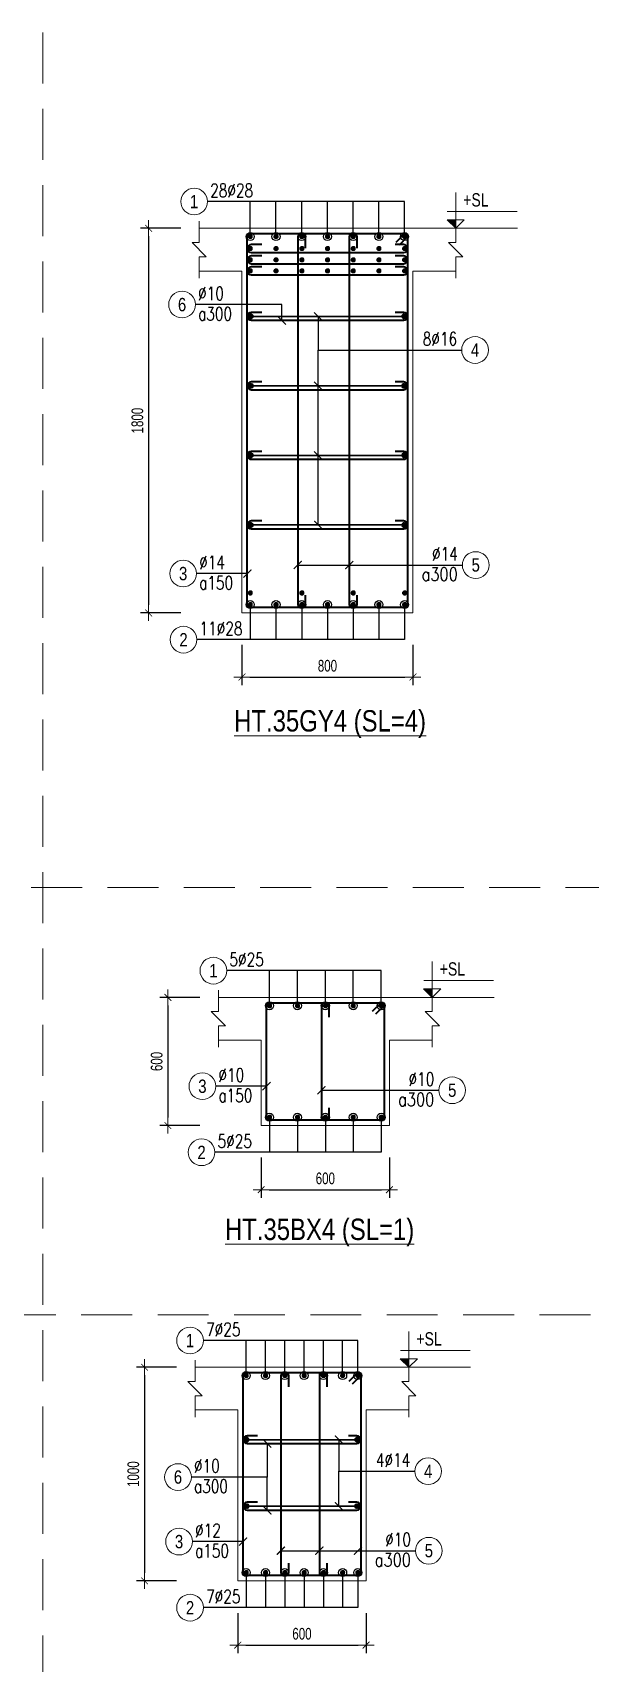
# Model space of a CAD drawing. Header units: millimetres. Extents: x 225489 to 327520, y -235866 to -221866.
# Drawn here: x 298763 to 301372, y -229497 to -221866 of the extents above; entities that cross this region are included whole.
import ezdxf
from ezdxf.enums import TextEntityAlignment as Align

# ---------------------------------------------------------------- set-up
doc = ezdxf.new("R2010")
doc.units = ezdxf.units.MM
doc.header["$PDMODE"] = 3
doc.linetypes.add('HIDDEN2', pattern=[4.762499999999999, 3.175, -1.5875])
doc.layers.get('0').update_dxf_attribs({"lineweight": 20})
doc.layers.get('Defpoints').update_dxf_attribs({"color": 151, "lineweight": 9})
for name, color, linetype, lineweight in [('NDC_S_ANNO', 7, 'Continuous', 20), ('NDC_S_CONTINUOUS', 3, 'Continuous', 20), ('NDC_S_DIM', 1, 'Continuous', 15), ('NDC_S_HIDDEN', 8, 'HIDDEN2', 13), ('NDC_S_REBAR', 4, 'Continuous', 35), ('NDC_S_STIRRUP', 4, 'Continuous', 40), ('NDC_S_TEXT SYMBOL', 7, 'Continuous', 20), ('NDC_S_THIN LINE', 8, 'Continuous', 9), ('NDC_S_VN TEXT', 7, 'Continuous', 20)]:
    doc.layers.add(name, color=color, linetype=linetype, lineweight=lineweight)
doc.styles.add('ARIAL', font='arial.ttf', dxfattribs={"width": 0.8})
doc.styles.add('NDC_ANNO', font='', dxfattribs={"width": 0.8})
doc.styles.add('NDC_DIM', font='', dxfattribs={"width": 0.75})
doc.styles.add('NDC_EN TXT', font='romans.shx', dxfattribs={"width": 0.8})
doc.styles.get('NDC_ANNO').set_extended_font_data('Dotum')
doc.styles.get('NDC_DIM').set_extended_font_data('Dotum')
doc.dimstyles.new('NDC_dim_25', dxfattribs={"dimscale": 25, "dimtxt": 2.2, "dimasz": 1.5, "dimexe": 1.5, "dimexo": 2.5, "dimgap": 1, "dimtad": 1, "dimdec": 0, "dimzin": 0, "dimdsep": 46, "dimtxsty": 'NDC_DIM', "dimblk": 'DIMMARK', "dimcen": 0.09, "dimdle": 1.2, "dimclrd": 1, "dimclre": 1, "dimclrt": 3, "dimadec": 0, "dimazin": 0, "dimtfac": 1, "dimtdec": 0, "dimtix": 1, "dimtofl": 0, "dimtmove": 0, "dimatfit": 3, "dimfxl": 6, "dimfxlon": 1, "dimtolj": 1, "dimtzin": 0, "dimarcsym": 0})

# ---------------------------------------------------------------- blocks, each defined once
blk = doc.blocks.new('DIMMARK')
at = {"layer": 'NDC_S_DIM', "color": 1}
blk.add_line((-1.5, 0), (1, 0), dxfattribs=at)
at = {"layer": 'NDC_S_DIM', "color": 2, "const_width": 0.1}
blk.add_lwpolyline([(-0.4242640687119285, -0.4242640687119285), (0.4242640687119285, 0.4242640687119285)], dxfattribs=at)
blk = doc.blocks.new('kata_block_THEP')
at = {"layer": 'NDC_S_REBAR', "color": 0}
for p, q in [((-0.5, 0), (0.5, 0)), ((-0.3535533905960619, 0.353553390592424), (0.3535533905960619, -0.353553390592424)), ((0.3535533905960619, 0.353553390592424), (-0.3535533905960619, -0.353553390592424)), ((0, 0.5), (0, -0.5))]:
    blk.add_line(p, q, dxfattribs=at)
at = {"layer": 'NDC_S_REBAR', "color": 0, "const_width": 0.08333333333333334}
blk.add_lwpolyline([(-0.5, -1.818989403545856e-12, 1), (0.5000000000145519, -1.818989403545856e-12, 1), (-0.5, -1.818989403545856e-12, 1)], format="xyb", dxfattribs=at)
blk = doc.blocks.new('kata_block_CT')
at = {"layer": 'NDC_S_ANNO'}
blk.add_hatch(color=3, dxfattribs=at).paths.add_polyline_path([(0, 1.596954857557648), (-1.612010908633238, 1.596954857557648), (0, 0)])
at = {"layer": 'NDC_S_ANNO', "ltscale": 50}
h = blk.add_hatch(dxfattribs=at)
h.set_pattern_fill('ANSI31', color=256, scale=1.406250541793835, style=0)
h.set_pattern_definition([(45.00000000000001, (0, 5.456968210637569e-12), (-3.157122508925224, 3.157122508925225), [])])
h.paths.add_polyline_path([(0, 1.596954857557648), (0, 0), (1.612010908924276, 1.596954857557648)])
for p, q in [((-1.592704896858777, 3.140833880479477), (11.46947077315417, 3.140833880479477)), ((11.56125648126181, 5.456968210637569e-12), (-1.63869572513795, 5.456968210637569e-12))]:
    blk.add_line(p, q, dxfattribs=at)
for points in [[(0, 6.69495074864426), (0, 0)], [(0, 0), (-1.612010908924276, 1.596954857557648), (0, 1.596954857557648)], [(0, 0), (1.612010908924276, 1.596954857557648), (0, 1.596954857557648)]]:
    blk.add_lwpolyline(points, dxfattribs=at)
at = {"layer": 'NDC_S_ANNO', "color": 8, "ltscale": 50}
blk.add_lwpolyline([(0, 0), (-1.612010908633238, 1.596954857557648), (0, 1.596954857557648)], dxfattribs=at)
at = {"layer": 'NDC_S_TEXT SYMBOL', "color": 3, "style": 'NDC_ANNO', "width": 0.8}
blk.add_attdef('CT', (1.409564409346785, 4.068271311703938), '', height=2.5, dxfattribs=at)
blk = doc.blocks.new('*D272')
at = {"layer": 'Defpoints', "color": 0, "transparency": 16777216}
for p in [(299742.0338859974, -224581.502415139), (300542.0338859974, -224581.502415139), (300542.0338859974, -224881.502415139)]:
    blk.add_point(p, dxfattribs=at)
at = {"layer": 'NDC_S_DIM', "color": 1, "lineweight": -2, "transparency": 16777216}
for p, q in [((299742.0338859974, -224731.502415139), (299742.0338859974, -224919.002415139)), ((300542.0338859974, -224731.502415139), (300542.0338859974, -224919.002415139)), ((299779.5338859974, -224881.502415139), (300504.5338859974, -224881.502415139))]:
    blk.add_line(p, q, dxfattribs=at)
at = {"layer": 'NDC_S_DIM', "color": 1, "lineweight": -2, "transparency": 16777216, "xscale": 37.5, "yscale": 37.5, "zscale": 37.5, "rotation": 180}
blk.add_blockref('DIMMARK', (299742.0338859974, -224881.502415139), dxfattribs=at)
at = {"layer": 'NDC_S_DIM', "color": 1, "lineweight": -2, "transparency": 16777216, "xscale": 37.5, "yscale": 37.5, "zscale": 37.5}
blk.add_blockref('DIMMARK', (300542.0338859974, -224881.502415139), dxfattribs=at)
at = {"layer": 'NDC_S_DIM', "color": 3, "transparency": 16777216, "insert": (300142.0338859974, -224829.002415139), "char_height": 55.00000000000001, "attachment_point": 5, "style": 'NDC_DIM'}
blk.add_mtext('\\A1;800', dxfattribs=at)
blk = doc.blocks.new('*D273')
at = {"layer": 'Defpoints', "color": 0, "transparency": 16777216}
for p in [(299811.7070105418, -222781.502415139), (299305.7070105418, -224581.502415139), (299811.7070105418, -224581.502415139)]:
    blk.add_point(p, dxfattribs=at)
at = {"layer": 'NDC_S_DIM', "color": 1, "lineweight": -2, "transparency": 16777216}
for p, q in [((299455.7070105418, -222781.502415139), (299268.2070105418, -222781.502415139)), ((299305.7070105418, -222819.002415139), (299305.7070105418, -224544.002415139)), ((299455.7070105418, -224581.502415139), (299268.2070105418, -224581.502415139))]:
    blk.add_line(p, q, dxfattribs=at)
at = {"layer": 'NDC_S_DIM', "color": 1, "lineweight": -2, "transparency": 16777216, "xscale": 37.5, "yscale": 37.5, "zscale": 37.5}
for p, rotation in [((299305.7070105418, -222781.502415139), 90), ((299305.7070105418, -224581.502415139), 270)]:
    blk.add_blockref('DIMMARK', p, dxfattribs=dict(at, rotation=rotation))
at = {"layer": 'NDC_S_DIM', "color": 3, "transparency": 16777216, "insert": (299253.2070105418, -223681.502415139), "char_height": 55.00000000000001, "attachment_point": 5, "rotation": 90, "style": 'NDC_DIM'}
blk.add_mtext('\\A1;1800', dxfattribs=at)
blk = doc.blocks.new('*U11')
blk.add_circle((-2.5, 0), 2.5)
at = {"layer": 'NDC_S_VN TEXT', "color": 3, "style": 'NDC_EN TXT', "width": 0.75}
blk.add_attdef('DK1', (0.5, 0.8455043070534884), '', height=2.5, dxfattribs=at)
at = {"layer": 'NDC_S_VN TEXT', "color": 7, "style": 'ARIAL', "width": 0.8}
blk.add_attdef('SH2', text='', height=2.5, dxfattribs=at).set_placement((-2.5, 0), align=Align.MIDDLE)
blk = doc.blocks.new('*U12')
blk.add_circle((-2.5, 0), 2.5)
at = {"layer": 'NDC_S_VN TEXT', "color": 3, "style": 'NDC_EN TXT', "width": 0.75}
for tag, p in [('DK1', (0.5, 0.8455043070534884)), ('KC1', (0.5, -2.972544307831413))]:
    blk.add_attdef(tag, p, '', height=2.5, dxfattribs=at)
at = {"layer": 'NDC_S_VN TEXT', "color": 7, "style": 'ARIAL', "width": 0.8}
blk.add_attdef('SH2', text='', height=2.5, dxfattribs=at).set_placement((-2.5, 0), align=Align.MIDDLE)
blk = doc.blocks.new('*U10')
blk.add_circle((2.5, 0), 2.5)
at = {"layer": 'NDC_S_VN TEXT', "color": 3, "style": 'NDC_EN TXT', "width": 0.75}
blk.add_attdef('DK2', text='', height=2.5, dxfattribs=at).set_placement((-0.85, 0.8455043070534884), align=Align.RIGHT)
at = {"layer": 'NDC_S_VN TEXT', "color": 7, "style": 'ARIAL', "width": 0.8}
blk.add_attdef('SH3', text='', height=2.5, dxfattribs=at).set_placement((2.5, 0), align=Align.MIDDLE)
blk = doc.blocks.new('*U15')
blk.add_circle((2.5, 0), 2.5)
at = {"layer": 'NDC_S_VN TEXT', "color": 3, "style": 'NDC_EN TXT'}
for tag, width, p in [('DK2', 0.75, (-0.85, 0.8455043070534884)), ('KC2', 0.8, (-0.85, -2.972544307831413))]:
    blk.add_attdef(tag, text='', height=2.5, dxfattribs=dict(at, width=width)).set_placement(p, align=Align.RIGHT)
at = {"layer": 'NDC_S_VN TEXT', "color": 7, "style": 'ARIAL', "width": 0.8}
blk.add_attdef('SH3', text='', height=2.5, dxfattribs=at).set_placement((2.5, 0), align=Align.MIDDLE)
blk = doc.blocks.new('kata_block_TD')
at = {"color": 6, "linetype": 'ByBlock', "lineweight": -2, "style": 'ARIAL', "width": 0.8}
blk.add_attdef('SECTDET2', text='', height=5, dxfattribs=at).set_placement((0, 7.970649532882817), align=Align.CENTER)
at = {"color": 0, "linetype": 'ByBlock', "lineweight": -2, "style": 'ARIAL', "width": 0.8}
blk.add_attdef('SECTDET1', text='', height=5, dxfattribs=at).set_placement((0, 1.470649532882817), align=Align.CENTER)
at = {"color": 3, "lineweight": 25, "style": 'ARIAL', "width": 0.8}
blk.add_attdef('SSCALE', text='', height=2.5, dxfattribs=at).set_placement((0, -3.998868953555331), align=Align.CENTER)
blk = doc.blocks.new('*D282')
at = {"layer": 'Defpoints', "color": 0, "transparency": 16777216}
for p in [(299832.1598462749, -226980.4652427746), (300432.1598462749, -226980.4652427746), (300432.1598462749, -227280.4652427746)]:
    blk.add_point(p, dxfattribs=at)
at = {"layer": 'NDC_S_DIM', "color": 1, "lineweight": -2, "transparency": 16777216}
for p, q in [((299832.1598462749, -227130.4652427746), (299832.1598462749, -227317.9652427746)), ((300432.1598462749, -227130.4652427746), (300432.1598462749, -227317.9652427746)), ((299869.6598462749, -227280.4652427746), (300394.6598462749, -227280.4652427746))]:
    blk.add_line(p, q, dxfattribs=at)
at = {"layer": 'NDC_S_DIM', "color": 1, "lineweight": -2, "transparency": 16777216, "xscale": 37.5, "yscale": 37.5, "zscale": 37.5, "rotation": 180}
blk.add_blockref('DIMMARK', (299832.1598462749, -227280.4652427746), dxfattribs=at)
at = {"layer": 'NDC_S_DIM', "color": 1, "lineweight": -2, "transparency": 16777216, "xscale": 37.5, "yscale": 37.5, "zscale": 37.5}
blk.add_blockref('DIMMARK', (300432.1598462749, -227280.4652427746), dxfattribs=at)
at = {"layer": 'NDC_S_DIM', "color": 3, "transparency": 16777216, "insert": (300132.1598462749, -227227.9652427746), "char_height": 55.00000000000001, "attachment_point": 5, "style": 'NDC_DIM'}
blk.add_mtext('\\A1;600', dxfattribs=at)
blk = doc.blocks.new('*D283')
at = {"layer": 'Defpoints', "color": 0, "transparency": 16777216}
for p in [(299901.8329708193, -226380.4652427746), (299395.8329708193, -226980.4652427746), (299901.8329708193, -226980.4652427746)]:
    blk.add_point(p, dxfattribs=at)
at = {"layer": 'NDC_S_DIM', "color": 1, "lineweight": -2, "transparency": 16777216}
for p, q in [((299545.8329708193, -226380.4652427746), (299358.3329708193, -226380.4652427746)), ((299395.8329708193, -226417.9652427746), (299395.8329708193, -226942.9652427746)), ((299545.8329708193, -226980.4652427746), (299358.3329708193, -226980.4652427746))]:
    blk.add_line(p, q, dxfattribs=at)
at = {"layer": 'NDC_S_DIM', "color": 1, "lineweight": -2, "transparency": 16777216, "xscale": 37.5, "yscale": 37.5, "zscale": 37.5}
for p, rotation in [((299395.8329708193, -226380.4652427746), 90), ((299395.8329708193, -226980.4652427746), 270)]:
    blk.add_blockref('DIMMARK', p, dxfattribs=dict(at, rotation=rotation))
at = {"layer": 'NDC_S_DIM', "color": 3, "transparency": 16777216, "insert": (299343.3329708193, -226680.4652427746), "char_height": 55.00000000000001, "attachment_point": 5, "rotation": 90, "style": 'NDC_DIM'}
blk.add_mtext('\\A1;600', dxfattribs=at)
blk = doc.blocks.new('*D442')
at = {"layer": 'Defpoints', "color": 0, "transparency": 16777216}
for p in [(299722.88601779, -229111.3637918008), (300322.88601779, -229111.3637918008), (300322.88601779, -229411.3637918008)]:
    blk.add_point(p, dxfattribs=at)
at = {"layer": 'NDC_S_DIM', "color": 1, "lineweight": -2, "transparency": 16777216}
for p, q in [((299722.88601779, -229261.3637918008), (299722.88601779, -229448.8637918008)), ((300322.88601779, -229261.3637918008), (300322.88601779, -229448.8637918008)), ((299760.38601779, -229411.3637918008), (300285.38601779, -229411.3637918008))]:
    blk.add_line(p, q, dxfattribs=at)
at = {"layer": 'NDC_S_DIM', "color": 1, "lineweight": -2, "transparency": 16777216, "xscale": 37.5, "yscale": 37.5, "zscale": 37.5, "rotation": 180}
blk.add_blockref('DIMMARK', (299722.88601779, -229411.3637918008), dxfattribs=at)
at = {"layer": 'NDC_S_DIM', "color": 1, "lineweight": -2, "transparency": 16777216, "xscale": 37.5, "yscale": 37.5, "zscale": 37.5}
blk.add_blockref('DIMMARK', (300322.88601779, -229411.3637918008), dxfattribs=at)
at = {"layer": 'NDC_S_DIM', "color": 3, "transparency": 16777216, "insert": (300022.88601779, -229358.8637918008), "char_height": 55.00000000000001, "attachment_point": 5, "style": 'NDC_DIM'}
blk.add_mtext('\\A1;600', dxfattribs=at)
blk = doc.blocks.new('*D443')
at = {"layer": 'Defpoints', "color": 0, "transparency": 16777216}
for p in [(299792.5591423343, -228111.3637918008), (299286.5591423343, -229111.3637918008), (299792.5591423343, -229111.3637918008)]:
    blk.add_point(p, dxfattribs=at)
at = {"layer": 'NDC_S_DIM', "color": 1, "lineweight": -2, "transparency": 16777216}
for p, q in [((299436.5591423343, -228111.3637918008), (299249.0591423343, -228111.3637918008)), ((299286.5591423343, -228148.8637918008), (299286.5591423343, -229073.8637918008)), ((299436.5591423343, -229111.3637918008), (299249.0591423343, -229111.3637918008))]:
    blk.add_line(p, q, dxfattribs=at)
at = {"layer": 'NDC_S_DIM', "color": 1, "lineweight": -2, "transparency": 16777216, "xscale": 37.5, "yscale": 37.5, "zscale": 37.5}
for p, rotation in [((299286.5591423343, -228111.3637918008), 90), ((299286.5591423343, -229111.3637918008), 270)]:
    blk.add_blockref('DIMMARK', p, dxfattribs=dict(at, rotation=rotation))
at = {"layer": 'NDC_S_DIM', "color": 3, "transparency": 16777216, "insert": (299234.0591423344, -228611.3637918007), "char_height": 55.00000000000001, "attachment_point": 5, "rotation": 90, "style": 'NDC_DIM'}
blk.add_mtext('\\A1;1000', dxfattribs=at)

msp = doc.modelspace()

# ---------------------------------------------------------------- linework, layer by layer
at = {"layer": 'NDC_S_CONTINUOUS'}
for points in [[(300542.0338859974, -222781.502415139), (300542.0338859974, -222781.502415139), (299742.0338859974, -222781.502415139), (299742.0338859974, -222781.502415139), (299542.0338859974, -222781.502415139)], [(300542.0338859974, -222781.502415139), (300742.0338859974, -222781.502415139)], [(299542.0338859974, -222981.502415139), (299742.0338859974, -222981.502415139), (299742.0338859974, -224581.502415139), (300542.0338859974, -224581.502415139), (300542.0338859974, -222981.502415139)], [(300542.0338859974, -222981.502415139), (300742.0338859974, -222981.502415139)], [(299632.1598462749, -226380.4652427746), (299832.1598462749, -226380.4652427746), (299832.1598462749, -226380.4652427746), (300432.1598462749, -226380.4652427746), (300432.1598462749, -226380.4652427746), (300632.1598462749, -226380.4652427746)], [(299632.1598462749, -226580.4652427746), (299832.1598462749, -226580.4652427746), (299832.1598462749, -226980.4652427746), (300432.1598462749, -226980.4652427746), (300432.1598462749, -226580.4652427746), (300632.1598462749, -226580.4652427746)], [(299522.88601779, -228111.3637918008), (299722.88601779, -228111.3637918008), (299722.88601779, -228111.3637918008), (300322.88601779, -228111.3637918008), (300322.88601779, -228111.3637918008), (300522.88601779, -228111.3637918008)], [(299522.88601779, -228311.3637918008), (299722.88601779, -228311.3637918008), (299722.88601779, -229111.3637918008), (300322.88601779, -229111.3637918008), (300322.88601779, -228311.3637918008), (300522.88601779, -228311.3637918008)]]:
    msp.add_lwpolyline(points, dxfattribs=at)
at = {"layer": 'NDC_S_HIDDEN', "ltscale": 75}
for p, q in [((298810.4292001808, -221865.8761660784), (298810.4292001808, -235865.8761660625)), ((306494.9620122865, -225865.8761660739), (288564.3854507066, -225865.8761660738)), ((301371.9401375493, -227865.8761660716), (288564.3854507066, -227865.8761660715))]:
    msp.add_line(p, q, dxfattribs=at)
at = {"layer": 'NDC_S_REBAR'}
for points in [[(300040.1325526641, -222873.8471050723), (300040.1325526641, -222824.9339352625, 0.9999999999999999), (300003.2685526641, -222824.9339352625), (300003.2685526641, -224538.070415139, 0.9999999999999999), (300040.1325526641, -224538.070415139), (300040.1325526641, -224498.8135241301, -0.414213562)], [(300280.7992193308, -222873.8471050723), (300280.7992193308, -222824.9339352625, 0.9999999999999999), (300243.9352193307, -222824.9339352625), (300243.9352193307, -224538.070415139, 0.9999999999999999), (300280.7992193308, -224538.070415139), (300280.7992193308, -224498.8135241301, -0.414213562)], [(299834.3790558073, -222858.0872166483), (299785.4658859975, -222858.0872166483, 0.9999999999999999), (299785.4658859975, -222894.9512166483), (300498.6018859974, -222894.9512166483, 0.9999999999999999), (300498.6018859974, -222858.0872166483), (300459.3449949886, -222858.0872166483, -0.414213562)], [(299834.3790558075, -222910.8724338443), (299785.4658859976, -222910.8724338443, 0.9999999999999999), (299785.4658859976, -222947.7364338443), (300498.6018859976, -222947.7364338443, 0.9999999999999999), (300498.6018859976, -222910.8724338443), (300459.3449949888, -222910.8724338443, -0.414213562)], [(299834.3790558075, -222962.5806472273), (299785.4658859976, -222962.5806472273, 0.9999999999999999), (299785.4658859976, -222999.4446472274), (300498.6018859976, -222999.4446472274, 0.9999999999999999), (300498.6018859976, -222962.5806472273), (300459.3449949888, -222962.5806472273, -0.414213562)], [(299834.3790558073, -223175.1208491918), (299785.4658859975, -223175.1208491918, 0.9999999999999999), (299785.4658859975, -223211.9848491919), (300498.6018859974, -223211.9848491919, 0.9999999999999999), (300498.6018859974, -223175.1208491918), (300459.3449949886, -223175.1208491918, -0.414213562)], [(299834.3790558073, -223500.4483325924), (299785.4658859975, -223500.4483325924, 0.9999999999999999), (299785.4658859975, -223537.3123325925), (300498.6018859974, -223537.3123325925, 0.9999999999999999), (300498.6018859974, -223500.4483325924), (300459.3449949886, -223500.4483325924, -0.414213562)], [(299834.3790558073, -223825.7758159931), (299785.4658859974, -223825.7758159931, 0.9999999999999999), (299785.4658859974, -223862.6398159931), (300498.6018859973, -223862.6398159931, 0.9999999999999999), (300498.6018859973, -223825.7758159931), (300459.3449949885, -223825.7758159931, -0.414213562)], [(299834.3790558072, -224151.1032993937), (299785.4658859973, -224151.1032993937, 0.9999999999999999), (299785.4658859973, -224187.9672993938), (300498.6018859973, -224187.9672993938, 0.9999999999999999), (300498.6018859973, -224151.1032993937), (300459.3449949885, -224151.1032993937, -0.414213562)], [(300150.7248498056, -226472.8099327079), (300150.7248498056, -226423.8967628981, 0.9999999999999999), (300113.8608498056, -226423.8967628981), (300113.8608498056, -226937.0332427745, 0.9999999999999999), (300150.7248498056, -226937.0332427745), (300150.7248498056, -226897.7763517657, -0.414213562)], [(299960.6850142633, -228203.7084817341), (299960.6850142633, -228154.7953119242, 0.9999999999999999), (299923.8210142633, -228154.7953119242), (299923.8210142633, -229067.9317918007, 0.9999999999999999), (299960.6850142633, -229067.9317918007), (299960.6850142633, -229028.6749007919, -0.414213562)], [(300141.1850142633, -228203.7084817341), (300141.1850142633, -228154.7953119242, 0.9999999999999999), (300104.3210142633, -228154.7953119242), (300104.3210142633, -229067.9317918007, 0.9999999999999999), (300141.1850142633, -229067.9317918007), (300141.1850142633, -229028.6749007919, -0.414213562)], [(299815.2311875999, -228431.9317918008), (299766.31801779, -228431.9317918008, 0.9999999999999999), (299766.31801779, -228468.7957918008), (300279.45401779, -228468.7957918008, 0.9999999999999999), (300279.45401779, -228431.9317918008), (300240.1971267812, -228431.9317918008, -0.414213562)], [(299815.2311875999, -228742.9317918008), (299766.31801779, -228742.9317918008, 0.9999999999999999), (299766.31801779, -228779.7957918008), (300279.45401779, -228779.7957918008, 0.9999999999999999), (300279.45401779, -228742.9317918008), (300240.1971267812, -228742.9317918008, -0.414213562)]]:
    msp.add_lwpolyline(points, format="xyb", dxfattribs=at)
at = {"layer": 'NDC_S_STIRRUP'}
for points in [[(300463.0338859974, -222846.502415139), (300503.0338859974, -222806.502415139, -0.414213562), (300517.0338859974, -222820.502415139), (300517.0338859974, -224542.502415139, -0.414213562), (300503.0338859974, -224556.502415139), (299781.0338859974, -224556.502415139, -0.414213562), (299767.0338859974, -224542.502415139), (299767.0338859974, -222820.502415139, -0.414213562), (299781.0338859974, -222806.502415139), (300503.0338859974, -222806.502415139, -0.414213562), (300517.0338859974, -222820.502415139), (300477.0338859974, -222860.502415139)], [(300353.1598462749, -226445.4652427746), (300393.1598462749, -226405.4652427746, -0.414213562), (300407.1598462749, -226419.4652427746), (300407.1598462749, -226941.4652427746, -0.414213562), (300393.1598462749, -226955.4652427746), (299871.1598462749, -226955.4652427746, -0.414213562), (299857.1598462749, -226941.4652427746), (299857.1598462749, -226419.4652427746, -0.414213562), (299871.1598462749, -226405.4652427746), (300393.1598462749, -226405.4652427746, -0.414213562), (300407.1598462749, -226419.4652427746), (300367.1598462749, -226459.4652427746)], [(300243.88601779, -228176.3637918008), (300283.88601779, -228136.3637918008, -0.414213562), (300297.88601779, -228150.3637918008), (300297.88601779, -229072.3637918008, -0.414213562), (300283.88601779, -229086.3637918008), (299761.88601779, -229086.3637918008, -0.414213562), (299747.88601779, -229072.3637918008), (299747.88601779, -228150.3637918008, -0.414213562), (299761.88601779, -228136.3637918008), (300283.88601779, -228136.3637918008, -0.414213562), (300297.88601779, -228150.3637918008), (300257.88601779, -228190.3637918008)]]:
    msp.add_lwpolyline(points, format="xyb", dxfattribs=at)
at = {"layer": 'NDC_S_THIN LINE'}
for points in [[(299542.0338859974, -223014.8357484724), (299542.0338859974, -222914.8357484724), (299575.3672193308, -222914.8357484724), (299508.7005526641, -222848.1690818057), (299542.0338859974, -222848.1690818057), (299542.0338859974, -222748.1690818057)], [(300742.0338859974, -223014.8357484724), (300742.0338859974, -222914.8357484724), (300775.3672193308, -222914.8357484724), (300708.7005526641, -222848.1690818057), (300742.0338859974, -222848.1690818057), (300742.0338859974, -222748.1690818057)], [(299632.1598462749, -226613.7985761079), (299632.1598462749, -226513.7985761079), (299665.4931796083, -226513.7985761079), (299598.8265129416, -226447.1319094413), (299632.1598462749, -226447.1319094413), (299632.1598462749, -226347.1319094413)], [(300632.1598462749, -226613.7985761079), (300632.1598462749, -226513.7985761079), (300665.4931796083, -226513.7985761079), (300598.8265129416, -226447.1319094413), (300632.1598462749, -226447.1319094413), (300632.1598462749, -226347.1319094413)], [(299522.88601779, -228344.6971251341), (299522.88601779, -228244.6971251341), (299556.2193511233, -228244.6971251341), (299489.5526844566, -228178.0304584674), (299522.88601779, -228178.0304584674), (299522.88601779, -228078.0304584674)], [(300522.88601779, -228344.6971251341), (300522.88601779, -228244.6971251341), (300556.2193511233, -228244.6971251341), (300489.5526844566, -228178.0304584674), (300522.88601779, -228178.0304584674), (300522.88601779, -228078.0304584674)]]:
    msp.add_lwpolyline(points, dxfattribs=at)

# ---------------------------------------------------------------- block references
at = {"layer": 'NDC_S_REBAR', "xscale": 22, "yscale": 22, "zscale": 22}
for p in [(299781.0338859974, -222820.502415139), (299901.3672193307, -222820.502415139), (300021.7005526641, -222820.502415139), (300142.0338859974, -222820.502415139), (300262.3672193307, -222820.502415139), (300382.7005526641, -222820.502415139), (300503.0338859974, -222820.502415139), (299781.0338859974, -222876.5192166483), (299901.3672193307, -222876.5192166483), (300021.7005526641, -222876.5192166483), (300142.0338859974, -222876.5192166483), (300262.3672193307, -222876.5192166483), (300382.7005526641, -222876.5192166483), (300503.0338859974, -222876.5192166483), (299781.0338859974, -222929.3044338443), (299781.0338859974, -222981.0126472273), (299901.3672193307, -222929.3044338443), (299901.3672193307, -222981.0126472273), (300021.7005526641, -222929.3044338443), (300021.7005526641, -222981.0126472273), (300142.0338859974, -222929.3044338443), (300142.0338859974, -222981.0126472273), (300262.3672193307, -222929.3044338443), (300262.3672193307, -222981.0126472273), (300382.7005526641, -222929.3044338443), (300382.7005526641, -222981.0126472273), (300503.0338859974, -222929.3044338443), (300503.0338859974, -222981.0126472273), (299781.0338859974, -223193.5528491918), (300503.0338859974, -223193.5528491918), (299781.0338859974, -223518.8803325924), (300503.0338859974, -223518.8803325924), (299781.0338859974, -223844.2078159931), (300503.0338859974, -223844.2078159931), (299781.0338859973, -224169.5352993937), (300503.0338859973, -224169.5352993937), (299781.0338859974, -224488.1595525348), (300021.7005526641, -224488.1595525348), (300262.3672193307, -224488.1595525348), (300503.0338859974, -224488.1595525348), (299781.0338859974, -224542.502415139), (299901.3672193307, -224542.502415139), (300021.7005526641, -224542.502415139), (300142.0338859974, -224542.502415139), (300262.3672193307, -224542.502415139), (300382.7005526641, -224542.502415139), (300503.0338859974, -224542.502415139), (299871.1598462749, -226419.4652427746), (300001.6598462749, -226419.4652427746), (300132.1598462749, -226419.4652427746), (300262.6598462749, -226419.4652427746), (300393.1598462749, -226419.4652427746), (299871.1598462749, -226941.4652427746), (300001.6598462749, -226941.4652427746), (300132.1598462749, -226941.4652427746), (300262.6598462749, -226941.4652427746), (300393.1598462749, -226941.4652427746), (299761.88601779, -228150.3637918008), (299852.13601779, -228150.3637918008), (299942.38601779, -228150.3637918008), (300032.63601779, -228150.3637918008), (300122.88601779, -228150.3637918008), (300213.13601779, -228150.3637918008), (300283.88601779, -228150.3637918008), (299761.88601779, -228450.3637918008), (300283.88601779, -228450.3637918008), (299761.88601779, -228761.3637918008), (300283.88601779, -228761.3637918008), (299761.88601779, -229072.3637918008), (299852.13601779, -229072.3637918008), (299942.38601779, -229072.3637918008), (300032.63601779, -229072.3637918008), (300122.88601779, -229072.3637918008), (300213.13601779, -229072.3637918008), (300283.88601779, -229072.3637918008)]:
    msp.add_blockref('kata_block_THEP', p, dxfattribs=at)
at = {"layer": 'NDC_S_THIN LINE', "xscale": 25, "yscale": 25, "zscale": 25}
for name, p, values in [('*U11', (299581.0338859974, -222656.502415139), {'SH2': '1', 'DK1': '28%%c28'}), ('*U12', (299524.5338859974, -223138.5528491918), {'SH2': '6', 'DK1': '%%c10', 'KC1': 'a300'}), ('*U10', (300769.924129795, -223351.1363785474), {'SH3': '4', 'DK2': '8%%c16'}), ('*U15', (300773.0900848617, -224357.3238225341), {'SH3': '5', 'DK2': '%%c14', 'KC2': 'a300'}), ('*U12', (299529.5338859974, -224397.3230857486), {'SH2': '3', 'DK1': '%%c14', 'KC1': 'a150'}), ('*U11', (299531.2725230127, -224706.502415139), {'SH2': '2', 'DK1': '11%%c28'}), ('*U11', (299671.1598462749, -226255.4652427746), {'SH2': '1', 'DK1': '5%%c25'}), ('*U12', (299619.6598462749, -226796.2859133842), {'SH2': '3', 'DK1': '%%c10', 'KC1': 'a150'}), ('*U15', (300663.2160451392, -226815.3815056614), {'SH3': '5', 'DK2': '%%c10', 'KC2': 'a300'}), ('*U11', (299615.7013984265, -227105.4652427746), {'SH2': '2', 'DK1': '5%%c25'}), ('*U11', (299561.88601779, -227986.3637918008), {'SH2': '1', 'DK1': '7%%c25'}), ('*U12', (299505.3860177899, -228625.0797918008), {'SH2': '6', 'DK1': '%%c10', 'KC1': 'a300'}), ('*U10', (300550.7762615876, -228597.9623102909), {'SH3': '4', 'DK2': '4%%c14'}), ('*U12', (299510.38601779, -228927.1844624103), {'SH2': '3', 'DK1': '%%c12', 'KC1': 'a150'}), ('*U15', (300553.9422166542, -228969.8309199801), {'SH3': '5', 'DK2': '%%c10', 'KC2': 'a300'}), ('*U11', (299561.88601779, -229236.3637918008), {'SH2': '2', 'DK1': '7%%c25'})]:
    msp.add_blockref(name, p, dxfattribs=at).add_auto_attribs(values)
at = {"layer": 'NDC_S_VN TEXT', "xscale": 25, "yscale": 25, "zscale": 25}
for p in [(300742.0338859974, -222781.502415139), (300632.1598462749, -226380.4652427746), (300522.88601779, -228111.3637918008)]:
    msp.add_blockref('kata_block_CT', p, dxfattribs=at).add_auto_attribs({'CT': '+SL'})
at = {"layer": 'NDC_S_VN TEXT'}
ref = msp.add_blockref('kata_block_TD', (300154.4435537836, -225165.8870183483), dxfattribs=dict(at, xscale=20, yscale=20, zscale=20))
ref.add_attrib('SECTDET1', '%%uHT.35GY4 (SL=4)', dxfattribs={"layer": '0', "color": 0, "linetype": 'ByBlock', "lineweight": -2, "height": 100, "style": 'ARIAL', "width": 0.8}).set_placement((300154.4435537836, -225136.4740276906), align=Align.CENTER)
ref = msp.add_blockref('kata_block_TD', (300105.4182206325, -227545.3708897116), dxfattribs=dict(at, xscale=20, yscale=20, zscale=20))
ref.add_attrib('SECTDET1', '%%uHT.35BX4 (SL=1)', dxfattribs={"layer": '0', "color": 0, "linetype": 'ByBlock', "lineweight": -2, "height": 100, "style": 'ARIAL', "width": 0.8}).set_placement((300105.4182206325, -227515.9578990539), align=Align.CENTER)

# ---------------------------------------------------------------- dimensions: what is measured, and where the dimension line sits
at = {"layer": 'NDC_S_DIM'}
for base, p1, p2, picture, middle in [((299305.7070105418, -224581.502415139), (299811.7070105418, -222781.502415139), (299811.7070105418, -224581.502415139), '*D273', (299253.2070105418, -223681.502415139)), ((299395.8329708193, -226980.4652427746), (299901.8329708193, -226380.4652427746), (299901.8329708193, -226980.4652427746), '*D283', (299343.3329708193, -226680.4652427746)), ((299286.5591423343, -229111.3637918008), (299792.5591423343, -228111.3637918008), (299792.5591423343, -229111.3637918008), '*D443', (299234.0591423344, -228611.3637918007))]:
    dim = msp.add_linear_dim(base=base, p1=p1, p2=p2, angle=270, dimstyle='NDC_dim_25', dxfattribs=at)
    dim.commit()
    dim.dimension.update_dxf_attribs({"geometry": picture, "text_midpoint": middle})
for base, p1, p2, picture, middle in [((300542.0338859974, -224881.502415139), (299742.0338859974, -224581.502415139), (300542.0338859974, -224581.502415139), '*D272', (300142.0338859974, -224829.002415139)), ((300432.1598462749, -227280.4652427746), (299832.1598462749, -226980.4652427746), (300432.1598462749, -226980.4652427746), '*D282', (300132.1598462749, -227227.9652427746)), ((300322.88601779, -229411.3637918008), (299722.88601779, -229111.3637918008), (300322.88601779, -229111.3637918008), '*D442', (300022.88601779, -229358.8637918008))]:
    dim = msp.add_linear_dim(base=base, p1=p1, p2=p2, dimstyle='NDC_dim_25', dxfattribs=at)
    dim.commit()
    dim.dimension.update_dxf_attribs({"geometry": picture, "text_midpoint": middle})

# ---------------------------------------------------------------- leaders
at = {"layer": 'NDC_S_THIN LINE'}
for points, override in [([(299781.0338859974, -222820.502415139), (299781.0338859974, -222656.502415139), (299581.0338859974, -222656.502415139)], {"dimldrblk": 'DotBlank'}), ([(300503.0338859974, -222820.502415139), (300503.0338859974, -222656.502415139), (299581.0338859974, -222656.502415139)], {"dimldrblk": 'DotBlank'}), ([(299901.3672193307, -222820.502415139), (299901.3672193307, -222656.502415139), (299701.3672193307, -222656.502415139)], {"dimldrblk": 'DotBlank'}), ([(300021.7005526641, -222820.502415139), (300021.7005526641, -222656.502415139), (299821.7005526641, -222656.502415139)], {"dimldrblk": 'DotBlank'}), ([(300142.0338859974, -222820.502415139), (300142.0338859974, -222656.502415139), (299942.0338859974, -222656.502415139)], {"dimldrblk": 'DotBlank'}), ([(300262.3672193307, -222820.502415139), (300262.3672193307, -222656.502415139), (300062.3672193307, -222656.502415139)], {"dimldrblk": 'DotBlank'}), ([(300382.7005526641, -222820.502415139), (300382.7005526641, -222656.502415139), (300182.7005526641, -222656.502415139)], {"dimldrblk": 'DotBlank'}), ([(299929.3672193308, -223213.5528491918), (299929.3672193308, -223138.5528491918), (299524.5338859974, -223138.5528491918)], {"dimldrblk": 'ArchTick'}), ([(299781.0338859974, -223193.5528491918), (300509.0338859974, -223193.5528491918)], {"dimasz": 1, "dimldrblk": 'DotBlank'}), ([(300503.0338859974, -223193.5528491918), (299781.0338859974, -223193.5528491918)], {"dimasz": 1, "dimldrblk": 'DotBlank'}), ([(300098.5287148998, -223193.5528491918), (300098.5287148998, -223351.1363785474), (300769.924129795, -223351.1363785474)], {"dimldrblk": 'ArchTick'}), ([(300098.5287148998, -223518.8803325924), (300098.5287148998, -223351.1363785474), (300769.924129795, -223351.1363785474)], {"dimldrblk": 'ArchTick'}), ([(300098.5287148998, -223844.2078159931), (300098.5287148998, -223351.1363785474), (300769.924129795, -223351.1363785474)], {"dimldrblk": 'ArchTick'}), ([(300098.5287148998, -224169.5352993937), (300098.5287148998, -223351.1363785474), (300769.924129795, -223351.1363785474)], {"dimldrblk": 'ArchTick'}), ([(299781.0338859974, -223518.8803325924), (300509.0338859974, -223518.8803325924)], {"dimasz": 1, "dimldrblk": 'DotBlank'}), ([(300503.0338859974, -223518.8803325924), (299781.0338859974, -223518.8803325924)], {"dimasz": 1, "dimldrblk": 'DotBlank'}), ([(299781.0338859974, -223844.2078159931), (300509.0338859974, -223844.2078159931)], {"dimasz": 1, "dimldrblk": 'DotBlank'}), ([(300503.0338859974, -223844.2078159931), (299781.0338859974, -223844.2078159931)], {"dimasz": 1, "dimldrblk": 'DotBlank'}), ([(299781.0338859973, -224169.5352993937), (300509.0338859973, -224169.5352993937)], {"dimasz": 1, "dimldrblk": 'DotBlank'}), ([(300503.0338859973, -224169.5352993937), (299781.0338859973, -224169.5352993937)], {"dimasz": 1, "dimldrblk": 'DotBlank'}), ([(300003.2685526641, -224357.3238225341), (300773.0900848617, -224357.3238225341)], {"dimldrblk": 'ArchTick'}), ([(300243.9352193307, -224357.3238225341), (300773.0900848617, -224357.3238225341)], {"dimldrblk": 'ArchTick'}), ([(299767.0338859974, -224397.3230857486), (299529.5338859974, -224397.3230857486)], {"dimldrblk": 'ArchTick'}), ([(299781.0338859974, -224542.502415139), (299781.0338859974, -224706.502415139), (299531.2725230127, -224706.502415139)], {"dimldrblk": 'DotBlank'}), ([(300503.0338859974, -224542.502415139), (300503.0338859974, -224706.502415139), (299531.2725230127, -224706.502415139)], {"dimldrblk": 'DotBlank'}), ([(299901.3672193307, -224542.502415139), (299901.3672193307, -224706.502415139), (299651.605856346, -224706.502415139)], {"dimldrblk": 'DotBlank'}), ([(300021.7005526641, -224542.502415139), (300021.7005526641, -224706.502415139), (299771.9391896793, -224706.502415139)], {"dimldrblk": 'DotBlank'}), ([(300142.0338859974, -224542.502415139), (300142.0338859974, -224706.502415139), (299892.2725230127, -224706.502415139)], {"dimldrblk": 'DotBlank'}), ([(300262.3672193307, -224542.502415139), (300262.3672193307, -224706.502415139), (300012.605856346, -224706.502415139)], {"dimldrblk": 'DotBlank'}), ([(300382.7005526641, -224542.502415139), (300382.7005526641, -224706.502415139), (300132.9391896793, -224706.502415139)], {"dimldrblk": 'DotBlank'}), ([(299871.1598462749, -226419.4652427746), (299871.1598462749, -226255.4652427746), (299671.1598462749, -226255.4652427746)], {"dimldrblk": 'DotBlank'}), ([(300393.1598462749, -226419.4652427746), (300393.1598462749, -226255.4652427746), (299671.1598462749, -226255.4652427746)], {"dimldrblk": 'DotBlank'}), ([(300001.6598462749, -226419.4652427746), (300001.6598462749, -226255.4652427746), (299801.6598462749, -226255.4652427746)], {"dimldrblk": 'DotBlank'}), ([(300132.1598462749, -226419.4652427746), (300132.1598462749, -226255.4652427746), (299932.1598462749, -226255.4652427746)], {"dimldrblk": 'DotBlank'}), ([(300262.6598462749, -226419.4652427746), (300262.6598462749, -226255.4652427746), (300062.6598462749, -226255.4652427746)], {"dimldrblk": 'DotBlank'}), ([(299857.1598462749, -226796.2859133842), (299619.6598462749, -226796.2859133842)], {"dimldrblk": 'ArchTick'}), ([(300113.8608498056, -226815.3815056614), (300663.2160451392, -226815.3815056614)], {"dimldrblk": 'ArchTick'}), ([(299871.1598462749, -226941.4652427746), (299871.1598462749, -227105.4652427746), (299615.7013984265, -227105.4652427746)], {"dimldrblk": 'DotBlank'}), ([(300393.1598462749, -226941.4652427746), (300393.1598462749, -227105.4652427746), (299615.7013984265, -227105.4652427746)], {"dimldrblk": 'DotBlank'}), ([(300001.6598462749, -226941.4652427746), (300001.6598462749, -227105.4652427746), (299746.2013984265, -227105.4652427746)], {"dimldrblk": 'DotBlank'}), ([(300132.1598462749, -226941.4652427746), (300132.1598462749, -227105.4652427746), (299876.7013984265, -227105.4652427746)], {"dimldrblk": 'DotBlank'}), ([(300262.6598462749, -226941.4652427746), (300262.6598462749, -227105.4652427746), (300007.2013984265, -227105.4652427746)], {"dimldrblk": 'DotBlank'}), ([(299761.88601779, -228150.3637918008), (299761.88601779, -227986.3637918008), (299561.88601779, -227986.3637918008)], {"dimldrblk": 'DotBlank'}), ([(300283.88601779, -228150.3637918008), (300283.88601779, -227986.3637918008), (299561.88601779, -227986.3637918008)], {"dimldrblk": 'DotBlank'}), ([(299852.1360177898, -228150.3637918007), (299852.1360177898, -227986.3637918007), (299652.1360177898, -227986.3637918007)], {"dimldrblk": 'DotBlank'}), ([(299942.3860177898, -228150.3637918008), (299942.3860177898, -227986.3637918008), (299742.3860177898, -227986.3637918008)], {"dimldrblk": 'DotBlank'}), ([(300032.6360177898, -228150.3637918007), (300032.6360177898, -227986.3637918007), (299832.6360177898, -227986.3637918007)], {"dimldrblk": 'DotBlank'}), ([(300122.8860177898, -228150.3637918008), (300122.8860177898, -227986.3637918008), (299922.8860177898, -227986.3637918008)], {"dimldrblk": 'DotBlank'}), ([(300213.1360177898, -228150.3637918007), (300213.1360177898, -227986.3637918007), (300013.1360177898, -227986.3637918007)], {"dimldrblk": 'DotBlank'}), ([(299860.8149006488, -228468.7957918008), (299860.8149006489, -228625.0797918008), (299505.3860177899, -228625.0797918008)], {"dimldrblk": 'ArchTick'}), ([(299761.88601779, -228450.3637918008), (300289.88601779, -228450.3637918008)], {"dimasz": 1, "dimldrblk": 'DotBlank'}), ([(300283.88601779, -228450.3637918008), (299761.88601779, -228450.3637918008)], {"dimasz": 1, "dimldrblk": 'DotBlank'}), ([(300195.6672746968, -228450.3637918008), (300195.6672746968, -228597.9623102909), (300550.7762615876, -228597.9623102909)], {"dimldrblk": 'ArchTick'}), ([(299860.814900649, -228781.3637918008), (299860.8149006489, -228625.0797918008), (299505.3860177899, -228625.0797918008)], {"dimldrblk": 'ArchTick'}), ([(300195.6672746968, -228761.3637918008), (300195.6672746968, -228597.9623102909), (300550.7762615876, -228597.9623102909)], {"dimldrblk": 'ArchTick'}), ([(299761.88601779, -228761.3637918008), (300289.88601779, -228761.3637918008)], {"dimasz": 1, "dimldrblk": 'DotBlank'}), ([(300283.88601779, -228761.3637918008), (299761.88601779, -228761.3637918008)], {"dimasz": 1, "dimldrblk": 'DotBlank'}), ([(299747.88601779, -228927.1844624103), (299510.38601779, -228927.1844624103)], {"dimldrblk": 'ArchTick'}), ([(299923.8210142633, -228969.8309199801), (300553.9422166542, -228969.8309199801)], {"dimldrblk": 'ArchTick'}), ([(300104.3210142633, -228969.8309199801), (300553.9422166542, -228969.8309199801)], {"dimldrblk": 'ArchTick'}), ([(300284.8210142714, -228969.8309199801), (300553.9422166542, -228969.8309199801)], {"dimldrblk": 'ArchTick'}), ([(299761.88601779, -229072.3637918008), (299761.88601779, -229236.3637918008), (299561.88601779, -229236.3637918008)], {"dimldrblk": 'DotBlank'}), ([(300283.88601779, -229072.3637918008), (300283.88601779, -229236.3637918008), (299561.88601779, -229236.3637918008)], {"dimldrblk": 'DotBlank'}), ([(299852.1360177898, -229072.3637918007), (299852.1360177898, -229236.3637918007), (299652.1360177898, -229236.3637918007)], {"dimldrblk": 'DotBlank'}), ([(299942.3860177898, -229072.3637918008), (299942.3860177898, -229236.3637918008), (299742.3860177898, -229236.3637918008)], {"dimldrblk": 'DotBlank'}), ([(300032.6360177898, -229072.3637918007), (300032.6360177898, -229236.3637918007), (299832.6360177898, -229236.3637918007)], {"dimldrblk": 'DotBlank'}), ([(300122.8860177898, -229072.3637918008), (300122.8860177898, -229236.3637918008), (299922.8860177898, -229236.3637918008)], {"dimldrblk": 'DotBlank'}), ([(300213.1360177898, -229072.3637918007), (300213.1360177898, -229236.3637918007), (300013.1360177898, -229236.3637918007)], {"dimldrblk": 'DotBlank'})]:
    msp.add_leader(points, dimstyle='NDC_dim_25', override=override, dxfattribs=at)

doc.saveas('drawing.dxf')
